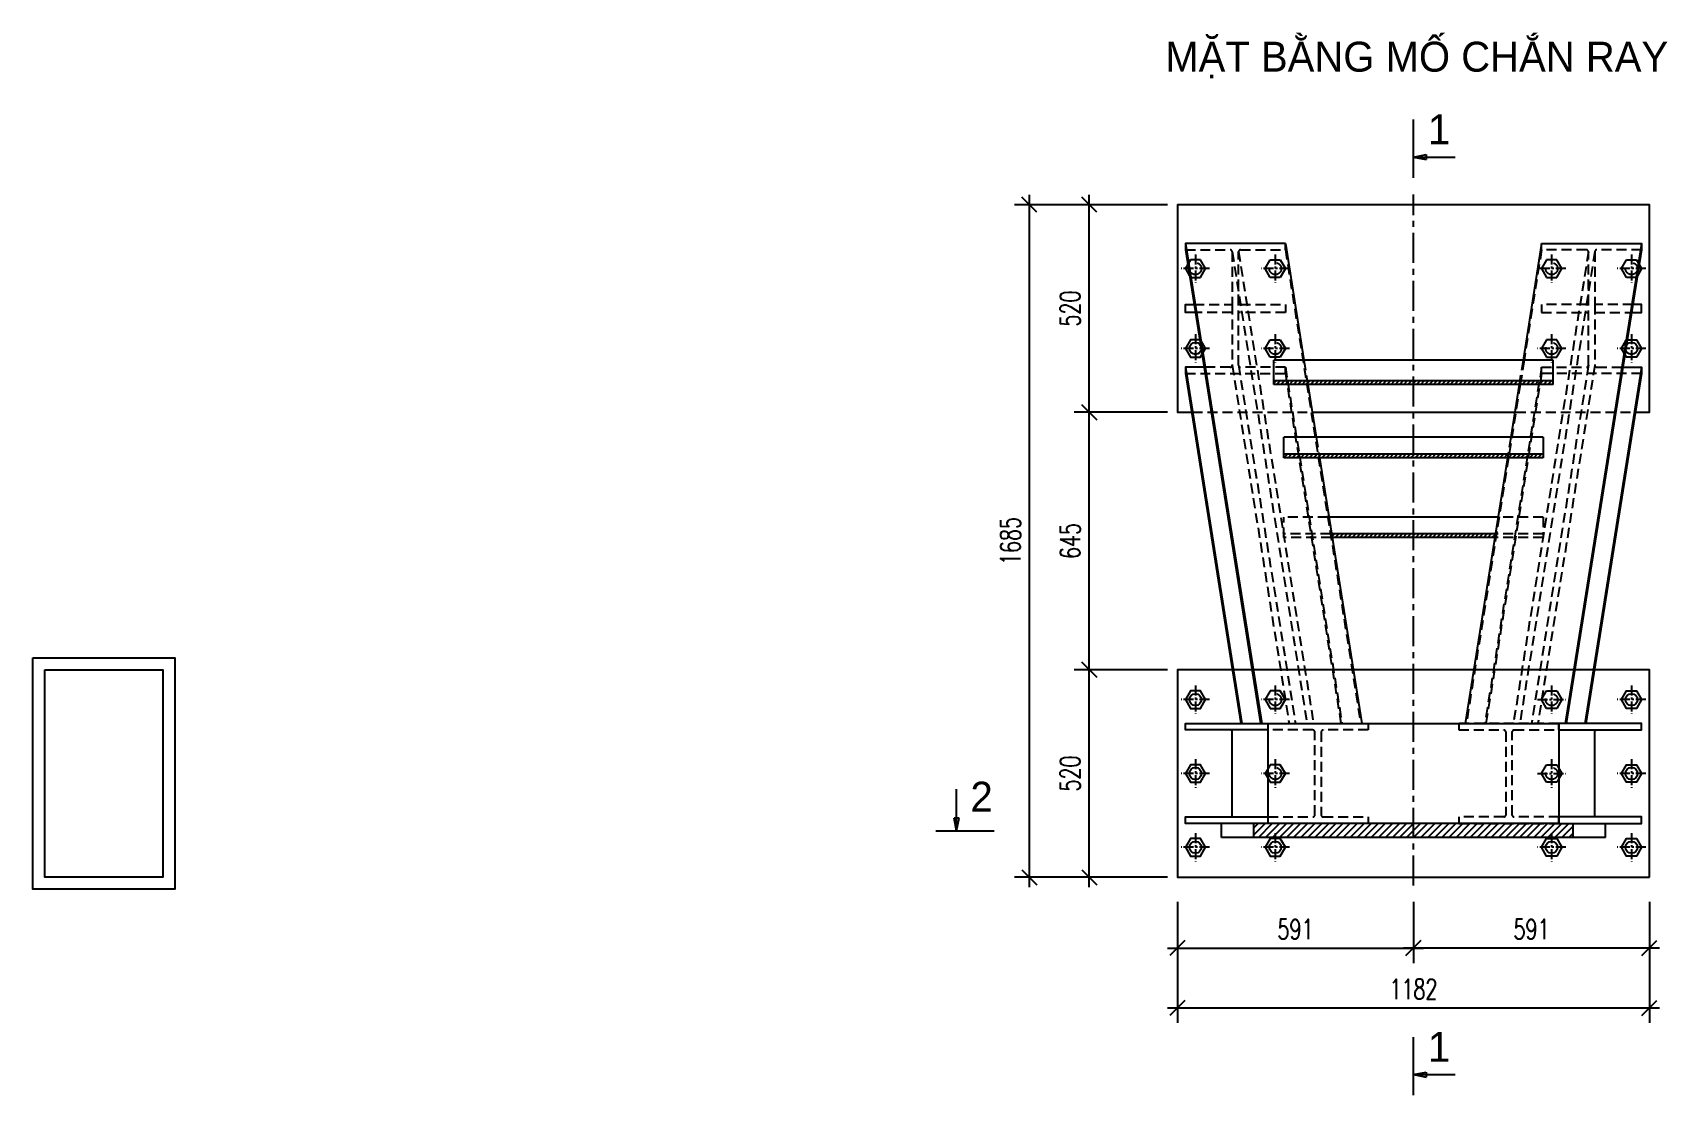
# Model space of a CAD drawing. Extents: x 3412 to 1212600, y 2456 to 246916.
# Drawn here: x 3412 to 7505, y 9015 to 11678 of the extents above; entities that cross this region are included whole.
import ezdxf
from ezdxf.enums import TextEntityAlignment as Align

# ---------------------------------------------------------------- set-up
doc = ezdxf.new("R2010")
doc.units = 0
doc.header["$LTSCALE"] = 20
doc.header["$MEASUREMENT"] = 0
doc.linetypes.add('CENTER', pattern=[2, 1.25, -0.25, 0.25, -0.25])
doc.linetypes.add('HIDDEN', pattern=[0.375, 0.25, -0.125])
doc.layers.get('0').update_dxf_attribs({"linetype": 'CONTINUOUS'})
doc.layers.get('DEFPOINTS').update_dxf_attribs({"linetype": 'CONTINUOUS'})
for name, color, linetype in [('BAO', 7, 'CONTINUOUS'), ('CEN', 1, 'CENTER'), ('COT THEP', 1, 'CONTINUOUS'), ('HATCH', 8, 'CONTINUOUS'), ('So', 7, 'CONTINUOUS'), ('T-Text', 31, 'CONTINUOUS'), ('TEXT', 4, 'CONTINUOUS'), ('vien', 3, 'CONTINUOUS')]:
    doc.layers.add(name, color=color, linetype=linetype)
doc.styles.add('Tieu de', font='VHAVAN.TTF', dxfattribs={"width": 0.8})
doc.styles.add('vnsimple', font='vnsimple.shx', dxfattribs={"width": 0.7})
doc.dimstyles.new('1-25', dxfattribs={"dimscale": 250, "dimtxt": 0.2, "dimasz": 0.15, "dimexe": 0.15, "dimexo": 0.1, "dimgap": 0.09, "dimtad": 1, "dimdec": 0, "dimdsep": 46, "dimtxsty": 'vnsimple', "dimblk": 'OBLIQUE', "dimcen": 0.09, "dimdle": 0.1, "dimclrd": 2, "dimclre": 7, "dimclrt": 256, "dimadec": 0, "dimazin": 0, "dimtfac": 1, "dimtdec": 0, "dimtix": 1, "dimtmove": 1, "dimatfit": 3, "dimfxl": 1, "dimtolj": 1, "dimtzin": 0, "dimarcsym": 0})

# ---------------------------------------------------------------- blocks, each defined once
blk = doc.blocks.new('_Oblique')
at = {"color": 0, "linetype": 'ByBlock', "lineweight": -2}
blk.add_line((-0.5, -0.5), (0.5, 0.5), dxfattribs=at)
blk = doc.blocks.new('*D30')
at = {"layer": 'DEFPOINTS', "color": 0, "transparency": 16777216}
for p in [(6057.5, 10081.4), (6278.3, 10081.4), (6278.3, 9561.4)]:
    blk.add_point(p, dxfattribs=at)
at = {"layer": 'TEXT', "color": 7, "lineweight": -2, "transparency": 16777216}
for p, q in [((6253.3, 10081.4), (6020, 10081.4)), ((6253.3, 9561.4), (6020, 9561.4))]:
    blk.add_line(p, q, dxfattribs=at)
at = {"layer": 'TEXT', "color": 2, "lineweight": -2, "transparency": 16777216}
blk.add_line((6057.5, 9536.4), (6057.5, 10106.4), dxfattribs=at)
at = {"layer": 'TEXT', "color": 2, "lineweight": -2, "transparency": 16777216, "xscale": 37.5, "yscale": 37.5, "zscale": 37.5}
for p, rotation in [((6057.5, 10081.4), 90), ((6057.5, 9561.4), 270)]:
    blk.add_blockref('_Oblique', p, dxfattribs=dict(at, rotation=rotation))
at = {"layer": 'TEXT', "transparency": 16777216, "insert": (6010, 9821.4), "char_height": 50, "attachment_point": 5, "rotation": 90, "style": 'vnsimple'}
blk.add_mtext('\\A1;520', dxfattribs=at)
blk = doc.blocks.new('*D31')
at = {"layer": 'DEFPOINTS', "color": 0, "transparency": 16777216}
for p in [(6057.5, 11246.4), (6278.3, 11246.4), (6278.3, 10726.4)]:
    blk.add_point(p, dxfattribs=at)
at = {"layer": 'TEXT', "color": 2, "lineweight": -2, "transparency": 16777216}
blk.add_line((6057.5, 10701.4), (6057.5, 11271.4), dxfattribs=at)
at = {"layer": 'TEXT', "color": 7, "lineweight": -2, "transparency": 16777216}
for p, q in [((6253.3, 11246.4), (6020, 11246.4)), ((6253.3, 10726.4), (6020, 10726.4))]:
    blk.add_line(p, q, dxfattribs=at)
at = {"layer": 'TEXT', "color": 2, "lineweight": -2, "transparency": 16777216, "xscale": 37.5, "yscale": 37.5, "zscale": 37.5}
for p, rotation in [((6057.5, 11246.4), 90), ((6057.5, 10726.4), 270)]:
    blk.add_blockref('_Oblique', p, dxfattribs=dict(at, rotation=rotation))
at = {"layer": 'TEXT', "transparency": 16777216, "insert": (6010, 10986.4), "char_height": 50, "attachment_point": 5, "rotation": 90, "style": 'vnsimple'}
blk.add_mtext('\\A1;520', dxfattribs=at)
blk = doc.blocks.new('*D32')
at = {"layer": 'DEFPOINTS', "color": 0, "transparency": 16777216}
for p in [(6057.5, 10726.4), (6278.3, 10726.4), (6278.3, 10081.4)]:
    blk.add_point(p, dxfattribs=at)
at = {"layer": 'TEXT', "color": 7, "lineweight": -2, "transparency": 16777216}
for p, q in [((6253.3, 10726.4), (6020, 10726.4)), ((6253.3, 10081.4), (6020, 10081.4))]:
    blk.add_line(p, q, dxfattribs=at)
at = {"layer": 'TEXT', "color": 2, "lineweight": -2, "transparency": 16777216}
blk.add_line((6057.5, 10056.4), (6057.5, 10751.4), dxfattribs=at)
at = {"layer": 'TEXT', "color": 2, "lineweight": -2, "transparency": 16777216, "xscale": 37.5, "yscale": 37.5, "zscale": 37.5}
for p, rotation in [((6057.5, 10726.4), 90), ((6057.5, 10081.4), 270)]:
    blk.add_blockref('_Oblique', p, dxfattribs=dict(at, rotation=rotation))
at = {"layer": 'TEXT', "transparency": 16777216, "insert": (6010, 10403.9), "char_height": 50, "attachment_point": 5, "rotation": 90, "style": 'vnsimple'}
blk.add_mtext('\\A1;645', dxfattribs=at)
blk = doc.blocks.new('*D33')
at = {"layer": 'DEFPOINTS', "color": 0, "transparency": 16777216}
for p in [(5907.5, 11246.4), (6278.3, 11246.4), (6278.3, 9561.4)]:
    blk.add_point(p, dxfattribs=at)
at = {"layer": 'TEXT', "color": 2, "lineweight": -2, "transparency": 16777216}
blk.add_line((5907.5, 9536.4), (5907.5, 11271.4), dxfattribs=at)
at = {"layer": 'TEXT', "color": 7, "lineweight": -2, "transparency": 16777216}
for p, q in [((6253.3, 11246.4), (5870, 11246.4)), ((6253.3, 9561.4), (5870, 9561.4))]:
    blk.add_line(p, q, dxfattribs=at)
at = {"layer": 'TEXT', "color": 2, "lineweight": -2, "transparency": 16777216, "xscale": 37.5, "yscale": 37.5, "zscale": 37.5}
for p, rotation in [((5907.5, 11246.4), 90), ((5907.5, 9561.4), 270)]:
    blk.add_blockref('_Oblique', p, dxfattribs=dict(at, rotation=rotation))
at = {"layer": 'TEXT', "transparency": 16777216, "insert": (5860, 10403.9), "char_height": 50, "attachment_point": 5, "rotation": 90, "style": 'vnsimple'}
blk.add_mtext('\\A1;1685', dxfattribs=at)
blk = doc.blocks.new('*D34')
at = {"layer": 'DEFPOINTS', "color": 0, "transparency": 16777216}
for p in [(6278.3, 9525.2), (6869.3, 9525.2), (6869.3, 9383.9)]:
    blk.add_point(p, dxfattribs=at)
at = {"layer": 'TEXT', "color": 7, "lineweight": -2, "transparency": 16777216}
for p, q in [((6278.3, 9500.2), (6278.3, 9346.4)), ((6869.3, 9500.2), (6869.3, 9346.4))]:
    blk.add_line(p, q, dxfattribs=at)
at = {"layer": 'TEXT', "color": 2, "lineweight": -2, "transparency": 16777216}
blk.add_line((6253.3, 9383.9), (6894.3, 9383.9), dxfattribs=at)
at = {"layer": 'TEXT', "color": 2, "lineweight": -2, "transparency": 16777216, "xscale": 37.5, "yscale": 37.5, "zscale": 37.5, "rotation": 180}
blk.add_blockref('_Oblique', (6278.3, 9383.9), dxfattribs=at)
at = {"layer": 'TEXT', "color": 2, "lineweight": -2, "transparency": 16777216, "xscale": 37.5, "yscale": 37.5, "zscale": 37.5}
blk.add_blockref('_Oblique', (6869.3, 9383.9), dxfattribs=at)
at = {"layer": 'TEXT', "transparency": 16777216, "insert": (6573.8, 9431.4), "char_height": 50, "attachment_point": 5, "style": 'vnsimple'}
blk.add_mtext('\\A1;591', dxfattribs=at)
blk = doc.blocks.new('*D35')
at = {"layer": 'DEFPOINTS', "color": 0, "transparency": 16777216}
for p in [(6869.3, 9525.2), (7460.3, 9525.2), (6869.3, 9383.9)]:
    blk.add_point(p, dxfattribs=at)
at = {"layer": 'TEXT', "color": 7, "lineweight": -2, "transparency": 16777216}
for p, q in [((6869.3, 9500.2), (6869.3, 9346.4)), ((7460.3, 9500.2), (7460.3, 9346.4))]:
    blk.add_line(p, q, dxfattribs=at)
at = {"layer": 'TEXT', "color": 2, "lineweight": -2, "transparency": 16777216}
blk.add_line((7485.3, 9383.9), (6844.3, 9383.9), dxfattribs=at)
at = {"layer": 'TEXT', "color": 2, "lineweight": -2, "transparency": 16777216, "xscale": 37.5, "yscale": 37.5, "zscale": 37.5, "rotation": 180}
blk.add_blockref('_Oblique', (6869.3, 9383.9), dxfattribs=at)
at = {"layer": 'TEXT', "color": 2, "lineweight": -2, "transparency": 16777216, "xscale": 37.5, "yscale": 37.5, "zscale": 37.5}
blk.add_blockref('_Oblique', (7460.3, 9383.9), dxfattribs=at)
at = {"layer": 'TEXT', "transparency": 16777216, "insert": (7164.8, 9431.4), "char_height": 50, "attachment_point": 5, "style": 'vnsimple'}
blk.add_mtext('\\A1;591', dxfattribs=at)
blk = doc.blocks.new('*D36')
at = {"layer": 'DEFPOINTS', "color": 0, "transparency": 16777216}
for p in [(6278.3, 9525.2), (7460.3, 9525.2), (7460.3, 9233.9)]:
    blk.add_point(p, dxfattribs=at)
at = {"layer": 'TEXT', "color": 7, "lineweight": -2, "transparency": 16777216}
for p, q in [((6278.3, 9500.2), (6278.3, 9196.4)), ((7460.3, 9500.2), (7460.3, 9196.4))]:
    blk.add_line(p, q, dxfattribs=at)
at = {"layer": 'TEXT', "color": 2, "lineweight": -2, "transparency": 16777216}
blk.add_line((6253.3, 9233.9), (7485.3, 9233.9), dxfattribs=at)
at = {"layer": 'TEXT', "color": 2, "lineweight": -2, "transparency": 16777216, "xscale": 37.5, "yscale": 37.5, "zscale": 37.5, "rotation": 180}
blk.add_blockref('_Oblique', (6278.3, 9233.9), dxfattribs=at)
at = {"layer": 'TEXT', "color": 2, "lineweight": -2, "transparency": 16777216, "xscale": 37.5, "yscale": 37.5, "zscale": 37.5}
blk.add_blockref('_Oblique', (7460.3, 9233.9), dxfattribs=at)
at = {"layer": 'TEXT', "transparency": 16777216, "insert": (6869.3, 9281.4), "char_height": 50, "attachment_point": 5, "style": 'vnsimple'}
blk.add_mtext('\\A1;1182', dxfattribs=at)
blk = doc.blocks.new('mcCC')
at = {"layer": 'COT THEP', "color": 1}
blk.add_line((1.25, 0), (-2.25, 0), dxfattribs=at)
at = {"layer": 'vien', "color": 1}
for p, q in [((0, 0), (-0.15, -0.75)), ((0, 0), (0, -2.5)), ((0, 0), (0.15, -0.75)), ((-0.15, -0.75), (0.15, -0.75))]:
    blk.add_line(p, q, dxfattribs=at)

msp = doc.modelspace()

# ---------------------------------------------------------------- hatches: boundary and pattern name
at = {"layer": 'HATCH'}
h = msp.add_hatch(dxfattribs=at)
h.set_pattern_fill('ANSI31', color=256, scale=60, style=0)
h.set_pattern_definition([(45, (-3752.453, -501.187), (-5.303301, 5.303301), [])])
h.paths.add_polyline_path([(7219.325, 10805.228), (6519.325, 10805.228), (6519.325, 10796.228), (7219.325, 10796.228)])
h.paths.add_polyline_path([(7194.325, 10621.584), (6544.325, 10621.584), (6544.325, 10612.584), (7194.325, 10612.584)])
h.paths.add_polyline_path([(7074.485, 10421.584), (6664.165, 10421.584), (6665.595, 10412.584), (7073.056, 10412.584)])
h = msp.add_hatch(dxfattribs=at)
h.set_pattern_fill('ANSI31', color=256, scale=100, style=0)
h.set_pattern_definition([(45, (-3752.453, -501.187), (-8.838835, 8.838835), [])])
h.paths.add_polyline_path([(7269.325, 9696.44), (6869.325, 9696.44), (6869.325, 9661.44), (7269.325, 9661.44)])
h.paths.add_polyline_path([(6869.325, 9696.44), (6505.346, 9696.44), (6469.325, 9696.44), (6469.325, 9661.44), (6869.325, 9661.44)])

# ---------------------------------------------------------------- linework, layer by layer
at = {"layer": 'BAO', "color": 2}
for p, q in [((6298.125, 11149.616), (6489.236, 9946.44)), ((6298.125, 11133.616), (6486.695, 9946.44)), ((6548.525, 11149.616), (6595.029, 10856.843)), ((7190.125, 11149.616), (7143.621, 10856.843)), ((7440.525, 11149.616), (7249.414, 9946.44)), ((7440.525, 11133.616), (7251.955, 9946.44)), ((7219.325, 10856.843), (6519.325, 10856.843)), ((6519.325, 10796.228), (6519.325, 10856.843)), ((7219.325, 10796.228), (7219.325, 10856.843)), ((6298.125, 10839.264), (6439.94, 9946.44)), ((6298.125, 10823.264), (6437.399, 9946.44)), ((7440.525, 10839.264), (7298.71, 9946.44)), ((7440.525, 10823.264), (7301.251, 9946.44)), ((7219.325, 10805.228), (6519.325, 10805.228)), ((7219.325, 10796.228), (6519.325, 10796.228)), ((6604.657, 10796.228), (6625.659, 10664.007)), ((7133.993, 10796.228), (7112.991, 10664.007)), ((7194.325, 10664.007), (6544.325, 10664.007)), ((6544.325, 10612.584), (6544.325, 10664.007)), ((7194.325, 10664.007), (7194.325, 10612.584)), ((7194.325, 10621.584), (6544.325, 10621.584)), ((7194.325, 10612.584), (6544.325, 10612.584)), ((6633.827, 10612.584), (6739.636, 9946.44)), ((7104.823, 10612.584), (6999.014, 9946.44)), ((7081.224, 10464.007), (6657.427, 10464.007)), ((7074.485, 10421.584), (6664.165, 10421.584)), ((7073.056, 10412.584), (6665.595, 10412.584)), ((6388.729, 9661.44), (6388.729, 9696.44)), ((7349.921, 9661.44), (6388.729, 9661.44)), ((6469.325, 9661.44), (6469.325, 9696.44)), ((7269.325, 9661.44), (7269.325, 9696.44)), ((7349.921, 9661.44), (7349.921, 9696.44))]:
    msp.add_line(p, q, dxfattribs=at)
for points in [[(7425.146, 10726.44), (7460.325, 10726.44), (7460.325, 11246.44), (6278.325, 11246.44), (6278.325, 10726.44), (6313.505, 10726.44)], [(6548.525, 11149.616), (6298.125, 11149.616), (6298.125, 11133.616)], [(7190.125, 11149.616), (7440.525, 11149.616), (7440.525, 11133.616)], [(6304.002, 11096.619), (6298.125, 11086.44), (6308.462, 11068.535)], [(7434.648, 11096.619), (7440.525, 11086.44), (7430.188, 11068.535)], [(6323.091, 10976.44), (6298.125, 10976.44), (6298.125, 10996.44), (6319.914, 10996.44)], [(7415.559, 10976.44), (7440.525, 10976.44), (7440.525, 10996.44), (7418.736, 10996.44)], [(6333.92, 10908.264), (6310.725, 10908.264), (6298.125, 10886.44), (6310.725, 10864.616), (6335.925, 10864.616), (6339.79, 10871.31)], [(7404.73, 10908.264), (7427.925, 10908.264), (7440.525, 10886.44), (7427.925, 10864.616), (7402.725, 10864.616), (7398.861, 10871.31)], [(6344.88, 10839.264), (6298.125, 10839.264), (6298.125, 10823.264), (6298.125, 10823.264)], [(7393.771, 10839.264), (7440.525, 10839.264), (7440.525, 10823.264), (7440.525, 10823.264)], [(6615.742, 10726.44), (7122.908, 10726.44)], [(6505.146, 9930.44), (6410.325, 9930.44)], [(7233.504, 9930.44), (7328.325, 9930.44)], [(6410.325, 9712.44), (6505.146, 9712.44)], [(7328.325, 9712.44), (7233.504, 9712.44)]]:
    msp.add_lwpolyline(points, dxfattribs=at)
for points in [[(7460.325, 9561.44), (7460.325, 10081.44), (6278.325, 10081.44), (6278.325, 9561.44)], [(6298.125, 10006.44), (6310.725, 9984.616), (6335.925, 9984.616), (6348.525, 10006.44), (6335.925, 10028.264), (6310.725, 10028.264)], [(7440.525, 10006.44), (7427.925, 9984.616), (7402.725, 9984.616), (7390.125, 10006.44), (7402.725, 10028.264), (7427.925, 10028.264)], [(6505.346, 9696.44), (6505.346, 9946.44), (7233.304, 9946.44), (7233.304, 9696.44)], [(6298.125, 9821.44), (6310.725, 9799.616), (6335.925, 9799.616), (6348.525, 9821.44), (6335.925, 9843.264), (6310.725, 9843.264)], [(7440.525, 9821.44), (7427.925, 9799.616), (7402.725, 9799.616), (7390.125, 9821.44), (7402.725, 9843.264), (7427.925, 9843.264)], [(6298.125, 9636.44), (6310.725, 9614.616), (6335.925, 9614.616), (6348.525, 9636.44), (6335.925, 9658.264), (6310.725, 9658.264)], [(6498.125, 9636.44), (6510.725, 9614.616), (6535.925, 9614.616), (6548.525, 9636.44), (6535.925, 9658.264), (6510.725, 9658.264)], [(7240.525, 9636.44), (7227.925, 9614.616), (7202.725, 9614.616), (7190.125, 9636.44), (7202.725, 9658.264), (7227.925, 9658.264)], [(7440.525, 9636.44), (7427.925, 9614.616), (7402.725, 9614.616), (7390.125, 9636.44), (7402.725, 9658.264), (7427.925, 9658.264)]]:
    msp.add_lwpolyline(points, close=True, dxfattribs=at)
for points in [[(6505.146, 9696.44), (6298.125, 9696.44), (6298.125, 9712.44), (6410.325, 9712.44, 0.41421356), (6415.325, 9717.44), (6415.325, 9925.44, 0.41421356), (6410.325, 9930.44), (6298.125, 9930.44), (6298.125, 9946.44), (6505.146, 9946.44)], [(7233.504, 9696.44), (7440.525, 9696.44), (7440.525, 9712.44), (7328.325, 9712.44, -0.41421356), (7323.325, 9717.44), (7323.325, 9925.44, -0.41421356), (7328.325, 9930.44), (7440.525, 9930.44), (7440.525, 9946.44), (7233.504, 9946.44)]]:
    msp.add_lwpolyline(points, format="xyb", dxfattribs=at)
for centre in [(6323.325, 10886.44), (7415.325, 10886.44), (6323.325, 10006.44), (7415.325, 10006.44), (6323.325, 9821.44), (7415.325, 9821.44), (6323.325, 9636.44), (6523.325, 9636.44), (7215.325, 9636.44), (7415.325, 9636.44)]:
    msp.add_circle(centre, 15, dxfattribs=at)
at = {"layer": 'CEN', "color": 8, "linetype": 'CENTER', "ltscale": 3}
msp.add_line((6869.325, 9540.794), (6869.325, 11272.242), dxfattribs=at)
at = {"layer": 'CEN', "color": 8, "linetype": 'CENTER'}
for p, q in [((6323.325, 11121.997), (6323.325, 11050.883)), ((6523.325, 11121.997), (6523.325, 11050.883)), ((7215.325, 11121.997), (7215.325, 11050.883)), ((7415.325, 11121.997), (7415.325, 11050.883)), ((6358.882, 11086.44), (6287.768, 11086.44)), ((6558.882, 11086.44), (6487.768, 11086.44)), ((7250.882, 11086.44), (7179.768, 11086.44)), ((7450.882, 11086.44), (7379.768, 11086.44)), ((6323.325, 10921.997), (6323.325, 10850.883)), ((6523.325, 10921.997), (6523.325, 10850.883)), ((7215.325, 10921.997), (7215.325, 10850.883)), ((7415.325, 10921.997), (7415.325, 10850.883)), ((6358.882, 10886.44), (6287.768, 10886.44)), ((6558.882, 10886.44), (6487.768, 10886.44)), ((7250.882, 10886.44), (7179.768, 10886.44)), ((7450.882, 10886.44), (7379.768, 10886.44)), ((6323.325, 10041.997), (6323.325, 9970.883)), ((6523.325, 10041.997), (6523.325, 9970.883)), ((7215.325, 10041.997), (7215.325, 9970.883)), ((7415.325, 10041.997), (7415.325, 9970.883)), ((6358.882, 10006.44), (6287.768, 10006.44)), ((6558.882, 10006.44), (6487.768, 10006.44)), ((7179.768, 10006.44), (7250.882, 10006.44)), ((7450.882, 10006.44), (7379.768, 10006.44)), ((6323.325, 9856.997), (6323.325, 9785.883)), ((6523.325, 9856.997), (6523.325, 9785.883)), ((7215.325, 9856.997), (7215.325, 9785.883)), ((7415.325, 9856.997), (7415.325, 9785.883)), ((6358.882, 9821.44), (6287.768, 9821.44)), ((6558.882, 9821.44), (6487.768, 9821.44)), ((7179.768, 9821.44), (7250.882, 9821.44)), ((7450.882, 9821.44), (7379.768, 9821.44)), ((6323.325, 9671.997), (6323.325, 9600.883)), ((6523.325, 9671.997), (6523.325, 9600.883)), ((7215.325, 9671.997), (7215.325, 9600.883)), ((7415.325, 9671.997), (7415.325, 9600.883)), ((6358.882, 9636.44), (6287.768, 9636.44)), ((6558.882, 9636.44), (6487.768, 9636.44)), ((7250.882, 9636.44), (7179.768, 9636.44)), ((7450.882, 9636.44), (7379.768, 9636.44))]:
    msp.add_line(p, q, dxfattribs=at)
at = {"layer": 'HATCH', "linetype": 'HIDDEN', "ltscale": 5}
for p, q in [((6548.525, 11133.616), (6737.095, 9946.44)), ((7190.125, 11133.616), (7146.163, 10856.843)), ((6415.325, 11128.616), (6603.101, 9946.44)), ((6431.325, 11128.616), (6619.101, 9946.44)), ((7307.325, 11128.616), (7119.549, 9946.44)), ((7323.325, 11128.616), (7135.549, 9946.44)), ((6595.029, 10856.843), (6604.657, 10796.228)), ((7143.621, 10856.843), (7133.993, 10796.228)), ((7146.163, 10856.843), (7136.535, 10796.228)), ((6415.325, 10844.264), (6557.935, 9946.44)), ((6431.325, 10844.264), (6573.935, 9946.44)), ((6548.525, 10839.264), (6690.34, 9946.44)), ((6548.525, 10823.264), (6687.799, 9946.44)), ((7190.125, 10839.264), (7048.31, 9946.44)), ((7190.125, 10823.264), (7050.851, 9946.44)), ((7307.325, 10844.264), (7164.716, 9946.44)), ((7323.325, 10844.264), (7180.716, 9946.44)), ((7136.535, 10796.228), (7107.365, 10612.584)), ((6625.659, 10664.007), (6633.827, 10612.584)), ((7112.991, 10664.007), (7104.823, 10612.584)), ((7107.365, 10612.584), (7001.555, 9946.44)), ((6654.885, 10464.007), (6544.325, 10464.007)), ((6544.325, 10412.584), (6544.325, 10464.007)), ((7194.325, 10464.007), (7083.765, 10464.007)), ((7194.325, 10464.007), (7194.325, 10412.584)), ((6661.624, 10421.584), (6544.325, 10421.584)), ((6663.053, 10412.584), (6544.325, 10412.584)), ((7194.325, 10412.584), (7075.597, 10412.584)), ((7194.325, 10421.584), (7077.027, 10421.584))]:
    msp.add_line(p, q, dxfattribs=at)
for points in [[(6298.125, 10823.264), (6548.525, 10823.264), (6548.525, 10839.264), (6436.325, 10839.264, -0.41421356), (6431.325, 10844.264), (6431.325, 10996.44), (6431.325, 11128.616, -0.41421356), (6436.325, 11133.616), (6548.525, 11133.616), (6548.525, 11149.616), (6548.525, 11149.616)], [(6298.125, 11133.616), (6410.325, 11133.616, -0.41421356), (6415.325, 11128.616), (6415.325, 10996.44), (6415.325, 10844.264, -0.41421356), (6410.325, 10839.264), (6347.421, 10839.264)], [(7440.525, 10823.264), (7190.125, 10823.264), (7190.125, 10839.264), (7302.325, 10839.264, 0.41421356), (7307.325, 10844.264), (7307.325, 10996.44), (7307.325, 11128.616, 0.41421356), (7302.325, 11133.616), (7190.125, 11133.616), (7190.125, 11149.616), (7190.125, 11149.616)], [(7440.525, 11133.616), (7328.325, 11133.616, 0.41421356), (7323.325, 11128.616), (7323.325, 10996.44), (7323.325, 10844.264, 0.41421356), (7328.325, 10839.264), (7391.229, 10839.264)]]:
    msp.add_lwpolyline(points, format="xyb", dxfattribs=at)
at = {"layer": 'HATCH', "linetype": 'HIDDEN', "ltscale": 10}
for points in [[(6311.626, 11064.616), (6335.925, 11064.616), (6348.525, 11086.44), (6335.925, 11108.264), (6310.725, 11108.264), (6305.995, 11100.071)], [(7427.024, 11064.616), (7402.725, 11064.616), (7390.125, 11086.44), (7402.725, 11108.264), (7427.925, 11108.264), (7432.655, 11100.071)], [(6341.783, 10874.762), (6348.525, 10886.44), (6336.665, 10906.983)], [(7396.867, 10874.762), (7390.125, 10886.44), (7401.985, 10906.983)]]:
    msp.add_lwpolyline(points, dxfattribs=at)
for points in [[(6548.525, 11086.44), (6535.925, 11064.616), (6510.725, 11064.616), (6498.125, 11086.44), (6510.725, 11108.264), (6535.925, 11108.264)], [(7190.125, 11086.44), (7202.725, 11064.616), (7227.925, 11064.616), (7240.525, 11086.44), (7227.925, 11108.264), (7202.725, 11108.264)], [(6548.525, 10886.44), (6535.925, 10864.616), (6510.725, 10864.616), (6498.125, 10886.44), (6510.725, 10908.264), (6535.925, 10908.264)], [(7190.125, 10886.44), (7202.725, 10864.616), (7227.925, 10864.616), (7240.525, 10886.44), (7227.925, 10908.264), (7202.725, 10908.264)], [(6498.125, 10006.44), (6510.725, 9984.616), (6535.925, 9984.616), (6548.525, 10006.44), (6535.925, 10028.264), (6510.725, 10028.264)], [(7240.525, 10006.44), (7227.925, 9984.616), (7202.725, 9984.616), (7190.125, 10006.44), (7202.725, 10028.264), (7227.925, 10028.264)], [(6498.125, 9821.44), (6510.725, 9799.616), (6535.925, 9799.616), (6548.525, 9821.44), (6535.925, 9843.264), (6510.725, 9843.264)], [(7240.525, 9821.44), (7227.925, 9799.616), (7202.725, 9799.616), (7190.125, 9821.44), (7202.725, 9843.264), (7227.925, 9843.264)]]:
    msp.add_lwpolyline(points, close=True, dxfattribs=at)
at = {"layer": 'HATCH', "linetype": 'HIDDEN', "ltscale": 5}
for points in [[(6319.914, 10996.44), (6411.325, 10996.44), (6415.325, 10996.44)], [(6415.325, 10976.44), (6323.091, 10976.44)], [(6431.325, 10996.44), (6436.325, 10996.44), (6548.525, 10996.44), (6548.525, 10976.44), (6431.325, 10976.44)], [(7307.325, 10996.44), (7302.325, 10996.44), (7190.125, 10996.44), (7190.125, 10976.44), (7307.325, 10976.44)], [(7418.736, 10996.44), (7327.325, 10996.44), (7323.325, 10996.44)], [(7323.325, 10976.44), (7415.559, 10976.44)], [(6316.046, 10726.44), (6613.2, 10726.44)], [(7125.45, 10726.44), (7422.604, 10726.44)]]:
    msp.add_lwpolyline(points, dxfattribs=at)
for points in [[(6622.346, 9717.44), (6622.346, 9925.44, 0.41421356), (6617.346, 9930.44), (6505.146, 9930.44), (6505.146, 9946.44), (6755.546, 9946.44), (6755.546, 9930.44), (6643.346, 9930.44, 0.41421356), (6638.346, 9925.44), (6638.346, 9717.44, 0.41421356), (6643.346, 9712.44), (6755.546, 9712.44), (6755.546, 9696.44), (6505.146, 9696.44), (6505.146, 9712.44), (6617.346, 9712.44, 0.41421356)], [(7116.304, 9717.44), (7116.304, 9925.44, -0.41421356), (7121.304, 9930.44), (7233.504, 9930.44), (7233.504, 9946.44), (6983.104, 9946.44), (6983.104, 9930.44), (7095.304, 9930.44, -0.41421356), (7100.304, 9925.44), (7100.304, 9717.44, -0.41421356), (7095.304, 9712.44), (6983.104, 9712.44), (6983.104, 9696.44), (7233.504, 9696.44), (7233.504, 9712.44), (7121.304, 9712.44, -0.41421356)]]:
    msp.add_lwpolyline(points, format="xyb", close=True, dxfattribs=at)
at = {"layer": 'HATCH', "linetype": 'HIDDEN', "ltscale": 10}
for centre in [(6323.325, 11086.44), (6523.325, 11086.44), (7215.325, 11086.44), (7415.325, 11086.44), (6523.325, 10886.44), (7215.325, 10886.44), (6523.325, 10006.44), (7215.325, 10006.44), (6523.325, 9821.44), (7215.325, 9821.44)]:
    msp.add_circle(centre, 15, dxfattribs=at)
at = {"layer": 'TEXT'}
for points in [[(3411.778, 10111.44), (3767.778, 10111.44), (3767.778, 9531.44), (3411.778, 9531.44)], [(3441.778, 10081.44), (3737.778, 10081.44), (3737.778, 9561.44), (3441.778, 9561.44)]]:
    msp.add_lwpolyline(points, close=True, dxfattribs=at)

# ---------------------------------------------------------------- block references
at = {"layer": 'So', "lineweight": -2, "yscale": 41.66666666666667, "zscale": 41.66666666666667}
for p, xscale, rotation in [((6869.766, 11365.977), -41.66666666666667, 90.00000000000007), ((5725.433, 9677.921), 41.66666666666667, 180), ((6869.766, 9067.128), -41.66666666666667, 90.00000000000007)]:
    msp.add_blockref('mcCC', p, dxfattribs=dict(at, xscale=xscale, rotation=rotation))

# ---------------------------------------------------------------- texts
at = {"layer": 'T-Text', "color": 4, "style": 'Tieu de'}
msp.add_text('mÆt b»ng mè ch¾n ray', height=75, dxfattribs=at).set_placement((6877.493, 11617.486), align=Align.MIDDLE_CENTER)
for s, p in [('1', (6933.523, 11435.452)), ('2', (5787.933, 9763.891)), ('1', (6933.523, 9136.603))]:
    msp.add_text(s, height=75, dxfattribs=at).set_placement(p, align=Align.MIDDLE)

# ---------------------------------------------------------------- dimensions: what is measured, and where the dimension line sits
at = {"layer": 'TEXT'}
for base, p1, p2, angle, picture, middle in [((5907.488, 11246.44), (6278.325, 9561.44), (6278.325, 11246.44), 90, '*D33', (5859.988, 10403.94)), ((6057.488, 11246.44), (6278.325, 10726.44), (6278.325, 11246.44), 90, '*D31', (6009.988, 10986.44)), ((6057.488, 10726.44), (6278.325, 10081.44), (6278.325, 10726.44), 90, '*D32', (6009.988, 10403.94)), ((6057.488, 10081.44), (6278.325, 9561.44), (6278.325, 10081.44), 90, '*D30', (6009.988, 9821.44)), ((6869.325, 9383.938), (6278.325, 9525.168), (6869.325, 9525.168), 180, '*D34', (6573.825, 9431.438)), ((7460.325, 9233.938), (6278.325, 9525.168), (7460.325, 9525.168), 180, '*D36', (6869.325, 9281.438))]:
    dim = msp.add_linear_dim(base=base, p1=p1, p2=p2, angle=angle, dimstyle='1-25', dxfattribs=at)
    dim.commit()
    dim.dimension.update_dxf_attribs({"geometry": picture, "text_midpoint": middle})
dim = msp.add_linear_dim(base=(6869.325, 9383.938), p1=(7460.325, 9525.168), p2=(6869.325, 9525.168), dimstyle='1-25', dxfattribs=at)
dim.commit()
dim.dimension.update_dxf_attribs({"geometry": '*D35', "text_midpoint": (7164.825, 9431.438)})

doc.saveas('drawing.dxf')
